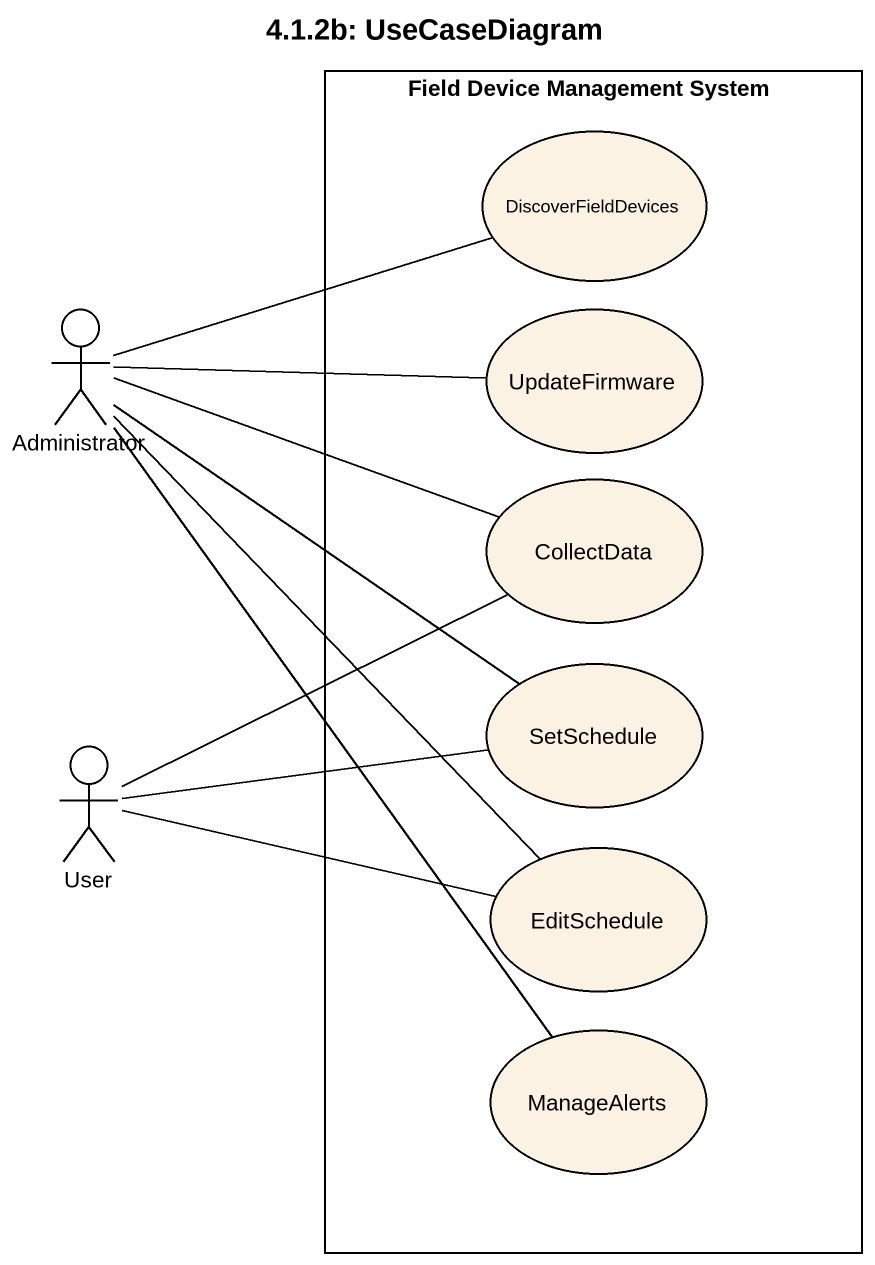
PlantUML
@startuml
title 4.1.2b: UseCaseDiagram
rectangle "Field Device Management System" as Field_Device_Management {
  usecase DiscoverFieldDevices
  usecase UpdateFirmware
  usecase CollectData
  usecase SetSchedule
  usecase EditSchedule
  usecase ManageAlerts
}
actor Administrator
actor User
Administrator -right- DiscoverFieldDevices
Administrator -right- UpdateFirmware
Administrator -right- CollectData
Administrator -- SetSchedule
Administrator -- EditSchedule
Administrator -- ManageAlerts
User -right- CollectData
User -right- SetSchedule
User -right- EditSchedule
@enduml
